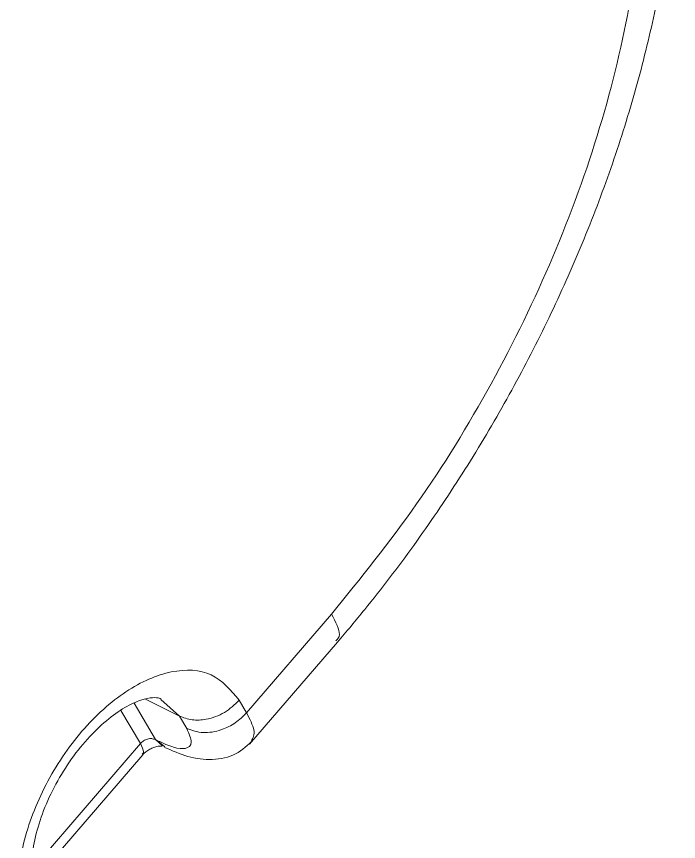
# Model space of a CAD drawing. Header units: millimetres. Extents: x 169 to 14583, y -399 to 10804.
# Drawn here: x 11369.96 to 11398.7, y 8511.3 to 8547.1 of the extents above; entities that cross this region are included whole.
import ezdxf

# ---------------------------------------------------------------- set-up
doc = ezdxf.new("R2010")
doc.units = ezdxf.units.MM
doc.header["$LTSCALE"] = 35

msp = doc.modelspace()

# ---------------------------------------------------------------- linework, layer by layer
at = {"color": 7, "linetype": 'Continuous', "lineweight": 18}
for p, q in [((11379.946, 8516.885), (11383.633, 8521.165)), ((11380.077, 8515.522), (11383.886, 8519.944)), ((11377.026, 8516.74), (11375.559, 8517.473)), ((11376.219, 8517.464), (11377.026, 8516.74)), ((11379.627, 8517.43), (11379.946, 8516.885)), ((11374.491, 8516.987), (11375.334, 8515.547)), ((11375.062, 8517.294), (11375.984, 8515.72)), ((11377.026, 8516.74), (11377.345, 8516.196)), ((11375.334, 8515.547), (11370.614, 8510.067)), ((11375.984, 8515.72), (11376.081, 8515.671)), ((11376.288, 8515.446), (11375.984, 8515.72)), ((11376.081, 8515.671), (11376.395, 8515.403)), ((11370.637, 8509.488), (11375.435, 8515.058))]:
    msp.add_line(p, q, dxfattribs=at)
for points, knots in [([(11383.885, 8519.943), (11384.283, 8520.414), (11385.427, 8521.766), (11387.222, 8524.128), (11389.214, 8527.054), (11391.05, 8530.098), (11392.717, 8533.233), (11394.203, 8536.439), (11395.496, 8539.691), (11396.586, 8542.967), (11397.462, 8546.244), (11398.115, 8549.5), (11398.536, 8552.712), (11398.717, 8555.859), (11398.651, 8558.915), (11398.329, 8561.856), (11397.749, 8564.653), (11396.907, 8567.271), (11396.056, 8569.17), (11395.482, 8570.182), (11395.337, 8570.437)], [0, 0, 0, 0, 0.031438, 0.090382, 0.149266, 0.208115, 0.266966, 0.325849, 0.384798, 0.443853, 0.503051, 0.562426, 0.622003, 0.681791, 0.741766, 0.801841, 0.861796, 0.921346, 0.980141, 1, 1, 1, 1]), ([(11383.633, 8521.165), (11384.895, 8522.726), (11387.418, 8525.847), (11390.651, 8531.131), (11393.346, 8536.652), (11395.391, 8542.298), (11396.721, 8547.839), (11397.312, 8553.124), (11397.148, 8557.975), (11396.295, 8562.355), (11395.137, 8564.697), (11394.558, 8565.87)], [0, 0, 0, 0, 0.112016, 0.223938, 0.336048, 0.447917, 0.560061, 0.669931, 0.780055, 0.889965, 1, 1, 1, 1]), ([(11383.633, 8521.165), (11383.807, 8520.824), (11384.09, 8520.268), (11383.893, 8520.075), (11383.817, 8520.001)], [0, 0, 0, 0, 0.613411, 1, 1, 1, 1]), ([(11370.556, 8506.9), (11370.325, 8507.492), (11369.862, 8508.675), (11370.147, 8511.195), (11371.137, 8513.805), (11372.74, 8516.181), (11374.702, 8517.944), (11376.71, 8518.815), (11378.522, 8518.729), (11379.258, 8517.863), (11379.627, 8517.43)], [0, 0, 0, 0, 0.125007, 0.249998, 0.374994, 0.499997, 0.624998, 0.749994, 0.874944, 1, 1, 1, 1]), ([(11370.868, 8508.727), (11370.837, 8508.786), (11370.744, 8508.961), (11370.606, 8509.476), (11370.577, 8510.336), (11370.722, 8511.365), (11371.054, 8512.495), (11371.567, 8513.657), (11372.237, 8514.773), (11373.02, 8515.766), (11373.854, 8516.572), (11374.667, 8517.143), (11375.381, 8517.466), (11375.906, 8517.56), (11376.15, 8517.531), (11376.213, 8517.494), (11376.236, 8517.481)], [0, 0, 0, 0, 0.038753, 0.116348, 0.191483, 0.266956, 0.343855, 0.422056, 0.500957, 0.579823, 0.657747, 0.734122, 0.808734, 0.882563, 0.95817, 1, 1, 1, 1]), ([(11379.627, 8517.43), (11379.423, 8517.236), (11379.015, 8516.849), (11378.253, 8516.582), (11377.559, 8516.542), (11377.204, 8516.674), (11377.026, 8516.74)], [0, 0, 0, 0, 0.2796438, 0.5592878, 0.7796441, 1, 1, 1, 1]), ([(11377.345, 8516.196), (11377.576, 8516.117), (11378.037, 8515.961), (11378.812, 8516.101), (11379.477, 8516.422), (11379.79, 8516.731), (11379.946, 8516.885)], [0, 0, 0, 0, 0.279644, 0.559288, 0.779644, 1, 1, 1, 1]), ([(11379.946, 8516.885), (11380.083, 8516.614), (11380.366, 8516.058), (11380.224, 8515.792), (11380.152, 8515.656)], [0, 0, 0, 0, 0.48796, 1, 1, 1, 1]), ([(11377.345, 8516.196), (11377.443, 8515.977), (11377.641, 8515.539), (11377.36, 8515.299), (11376.816, 8515.345), (11376.326, 8515.562), (11376.081, 8515.671)], [0, 0, 0, 0, 0.279547, 0.559142, 0.77955, 1, 1, 1, 1]), ([(11375.334, 8515.547), (11375.404, 8515.411), (11375.517, 8515.188), (11375.438, 8515.111), (11375.408, 8515.081)], [0, 0, 0, 0, 0.613812, 1, 1, 1, 1]), ([(11376.383, 8515.384), (11376.72, 8515.235), (11377.408, 8514.933), (11378.473, 8514.804), (11379.514, 8515.012), (11380.009, 8515.494), (11380.254, 8515.732)], [0, 0, 0, 0, 0.240513, 0.49117, 0.748554, 1, 1, 1, 1]), ([(11375.435, 8515.058), (11375.469, 8515.094), (11375.539, 8515.169), (11375.695, 8515.282), (11375.872, 8515.372), (11376.047, 8515.426), (11376.192, 8515.444), (11376.28, 8515.434), (11376.281, 8515.434), (11376.281, 8515.433)], [0, 0, 0, 0, 0.125435, 0.263011, 0.40044, 0.540319, 0.687088, 0.851136, 1, 1, 1, 1])]:
    msp.add_open_spline(points, degree=3, knots=knots, dxfattribs=at)
msp.add_open_spline([(11375.984, 8515.72), (11375.933, 8515.738), (11375.831, 8515.774), (11375.648, 8515.752), (11375.469, 8515.678), (11375.379, 8515.591), (11375.334, 8515.547)], degree=3, dxfattribs=at)

doc.saveas('drawing.dxf')
